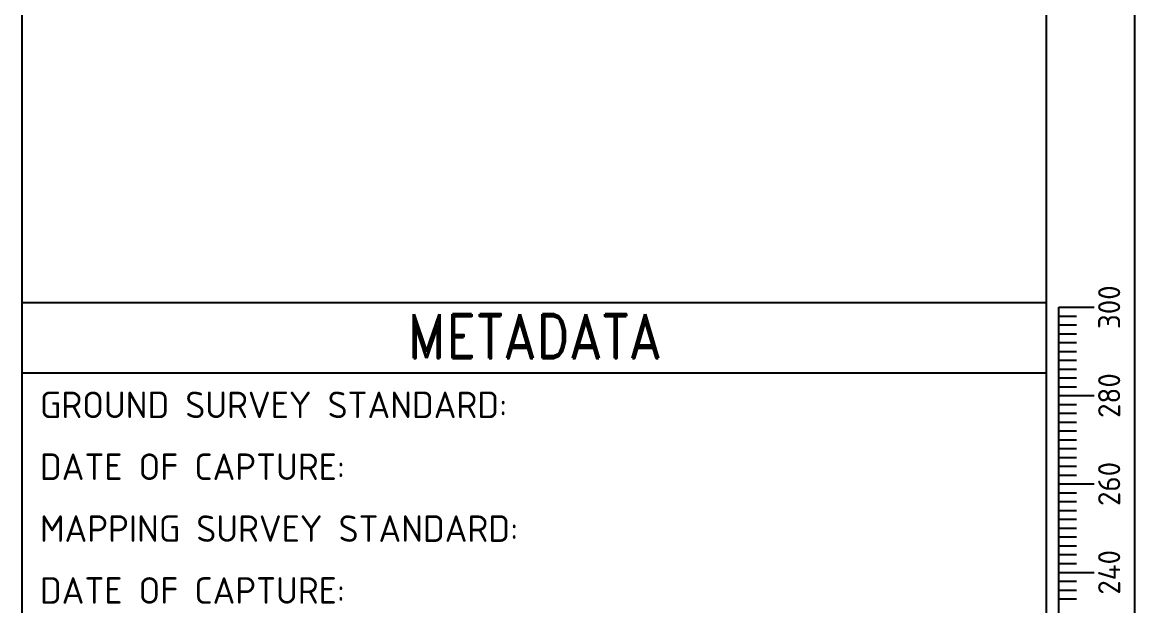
# Model space of a CAD drawing. Extents: x 0 to 420, y 0 to 297.
# Drawn here: x 352.5 to 415.5, y 115.5 to 148.5 of the extents above; entities that cross this region are included whole.
import ezdxf
from ezdxf.enums import TextEntityAlignment as Align

# ---------------------------------------------------------------- set-up
doc = ezdxf.new("R2010")
doc.units = 0
doc.layers.get('0').update_dxf_attribs({"linetype": 'CONTINUOUS'})
for name, color, linetype in [('L18', 4, 'CONTINUOUS'), ('L35', 3, 'CONTINUOUS'), ('TBLK18', 4, 'CONTINUOUS'), ('TBLK25', 1, 'CONTINUOUS'), ('TBLK35', 3, 'CONTINUOUS'), ('TBLK50', 7, 'CONTINUOUS')]:
    doc.layers.add(name, color=color, linetype=linetype)
doc.styles.add('ISO', font='iso3098b.shx')
doc.styles.add('ROMAND', font='romand')

# ---------------------------------------------------------------- blocks, each defined once
blk = doc.blocks.new('A3BBLK')
at = {"layer": 'TBLK50'}
for p, q in [((352.5, 4.5), (352.5, 292.5)), ((415.5, 4.5), (415.5, 292.5))]:
    blk.add_line(p, q, dxfattribs=at)
blk = doc.blocks.new('a3_in_vtblk')
at = {"layer": 'TBLK35'}
for p, q in [((410.5, 37), (410.5, 292.5)), ((352.5, 132.649), (410.5, 132.649)), ((410.5, 128.649), (352.5, 128.649))]:
    blk.add_line(p, q, dxfattribs=at)
blk.add_blockref('A3BBLK', (0, 0))
at = {"layer": 'TBLK18', "style": 'ISO'}
for s, p in [('GROUND SURVEY STANDARD:', (353.5, 126.105)), ('DATE OF CAPTURE:', (353.5, 122.605)), ('MAPPING SURVEY STANDARD:', (353.5, 119.105)), ('DATE OF CAPTURE:', (353.5, 115.605))]:
    blk.add_text(s, height=1.5, dxfattribs=at).set_placement(p)
for tag, p, height in [('GROUND_SURVEY_STD.', (381.875, 126.105), 1.8), ('SURVEY_CAPTURE_DATE', (381.945, 122.605), 1.8), ('MAPPING_SURVEY_STD.', (381.945, 119.105), 1.8), ('MAPPING_CAPTURE_DATE', (381.945, 115.605), 1.8), ('PROJECT_ZONE', (381.945, 112.105), 1.8), ('HEIGHT_DATUM', (381.945, 108.605), 1.8), ('CLIENT_STREET_NAME', (355.514, 86.941), 1.5), ('CLIENT_SUBURB_POSTCODE', (388.488, 86.941), 1.5), ('CLIENT_TELEPHONE_NO.', (368.306, 84.677), 1.5), ('CLIENT_FAX_NO.', (393.555, 84.677), 1.5), ('STREET_NAME', (355.514, 62.1), 1.5), ('SUBURB_POSTCODE', (388.488, 62.1), 1.5), ('TELEPHONE_NO.', (368.306, 59.836), 1.5), ('FAX_NO.', (393.555, 59.836), 1.5)]:
    blk.add_attdef(tag, p, '', height=height, dxfattribs=at)
for tag, p in [('CLIENT_MR_DIRECTORATE', (381.5, 92.96)), ('MR_DIRECTORATE', (381.5, 68.119))]:
    blk.add_attdef(tag, text='', height=1.5, dxfattribs=at).set_placement(p, align=Align.CENTER)
at = {"layer": 'TBLK25', "style": 'ROMAND', "width": 0.85}
blk.add_text('METADATA', height=2.5, dxfattribs=at).set_placement((381.5, 129.493), align=Align.CENTER)
at = {"layer": 'TBLK25', "style": 'ISO'}
for tag, height, p in [('CLIENT_MR__BRANCH', 2, (381.5, 90.04)), ('MR_BRANCH', 2, (381.5, 65.199)), ('ROAD_SECTION', 1.75, (384.5, 29.162)), ('SLK', 1.75, (384.5, 26.108)), ('CHAINAGE', 1.75, (384.5, 19.205))]:
    blk.add_attdef(tag, text='', height=height, dxfattribs=at).set_placement(p, align=Align.CENTER)
for tag, p, height in [('FILE_NUMBER', (371.773, 54.237), 2.5), ('DESIGNED_/_DRAWN', (371.773, 49.487), 2), ('VERIFIED', (371.773, 44.487), 2), ('APPROVED', (371.773, 39.487), 2), ('LOCAL_AUTHORITY', (370.48, 16.733), 1.25)]:
    blk.add_attdef(tag, p, '', height=height, dxfattribs=at)
at = {"layer": 'TBLK35', "style": 'ISO', "width": 0.9}
for tag, p in [('ROAD_PROJECT&NUMBER', (384.5, 32.231)), ('DRAWING_DESCRIPTION', (384.5, 22.288))]:
    blk.add_attdef(tag, text='', height=2.5, dxfattribs=at).set_placement(p, align=Align.CENTER)
at = {"layer": 'TBLK50', "style": 'ISO'}
blk.add_attdef('MRWA_DRG_NUMBER', (356.288, 6.085), '', height=5, dxfattribs=at)
blk = doc.blocks.new('sca4_3')
at = {"layer": 'L18'}
for p, q in [((-4.602, 86.512), (-2.602, 86.512)), ((-4.602, 11.512), (-4.602, 86.512)), ((-4.602, 86.012), (-3.602, 86.012)), ((-4.602, 85.512), (-3.602, 85.512)), ((-4.602, 85.012), (-3.602, 85.012)), ((-4.602, 84.512), (-3.602, 84.512)), ((-4.602, 84.012), (-3.602, 84.012)), ((-4.602, 83.512), (-3.602, 83.512)), ((-4.602, 83.012), (-3.602, 83.012)), ((-4.602, 82.512), (-3.602, 82.512)), ((-4.602, 82.012), (-3.602, 82.012)), ((-4.602, 81.512), (-2.602, 81.512)), ((-4.602, 81.012), (-3.602, 81.012)), ((-4.602, 80.512), (-3.602, 80.512)), ((-4.602, 80.012), (-3.602, 80.012)), ((-4.602, 79.512), (-3.602, 79.512)), ((-4.602, 79.012), (-3.602, 79.012)), ((-4.602, 78.512), (-3.602, 78.512)), ((-4.602, 78.012), (-3.602, 78.012)), ((-4.602, 77.512), (-3.602, 77.512)), ((-4.602, 77.012), (-3.602, 77.012)), ((-4.602, 76.512), (-2.602, 76.512)), ((-4.602, 76.012), (-3.602, 76.012)), ((-4.602, 75.512), (-3.602, 75.512)), ((-4.602, 75.012), (-3.602, 75.012)), ((-4.602, 74.512), (-3.602, 74.512)), ((-4.602, 74.012), (-3.602, 74.012)), ((-4.602, 73.512), (-3.602, 73.512)), ((-4.602, 73.012), (-3.602, 73.012)), ((-4.602, 72.512), (-3.602, 72.512)), ((-4.602, 72.012), (-3.602, 72.012)), ((-4.602, 71.512), (-2.602, 71.512)), ((-4.602, 71.012), (-3.602, 71.012)), ((-4.602, 70.512), (-3.602, 70.512)), ((-4.602, 70.012), (-3.602, 70.012))]:
    blk.add_line(p, q, dxfattribs=at)
at = {"layer": 'L18', "style": 'ISO'}
for s, p in [('300', (-1.135, 86.512)), ('280', (-1.135, 81.512)), ('260', (-1.135, 76.512)), ('240', (-1.135, 71.512))]:
    blk.add_text(s, height=1.25, rotation=90, dxfattribs=at).set_placement(p, align=Align.CENTER)

msp = doc.modelspace()

# ---------------------------------------------------------------- block references
at = {"color": 1}
msp.add_blockref('a3_in_vtblk', (0, 0), dxfattribs=at)
at = {"layer": 'L35'}
msp.add_blockref('sca4_3', (415.811741, 45.868454), dxfattribs=at)

doc.saveas('drawing.dxf')
